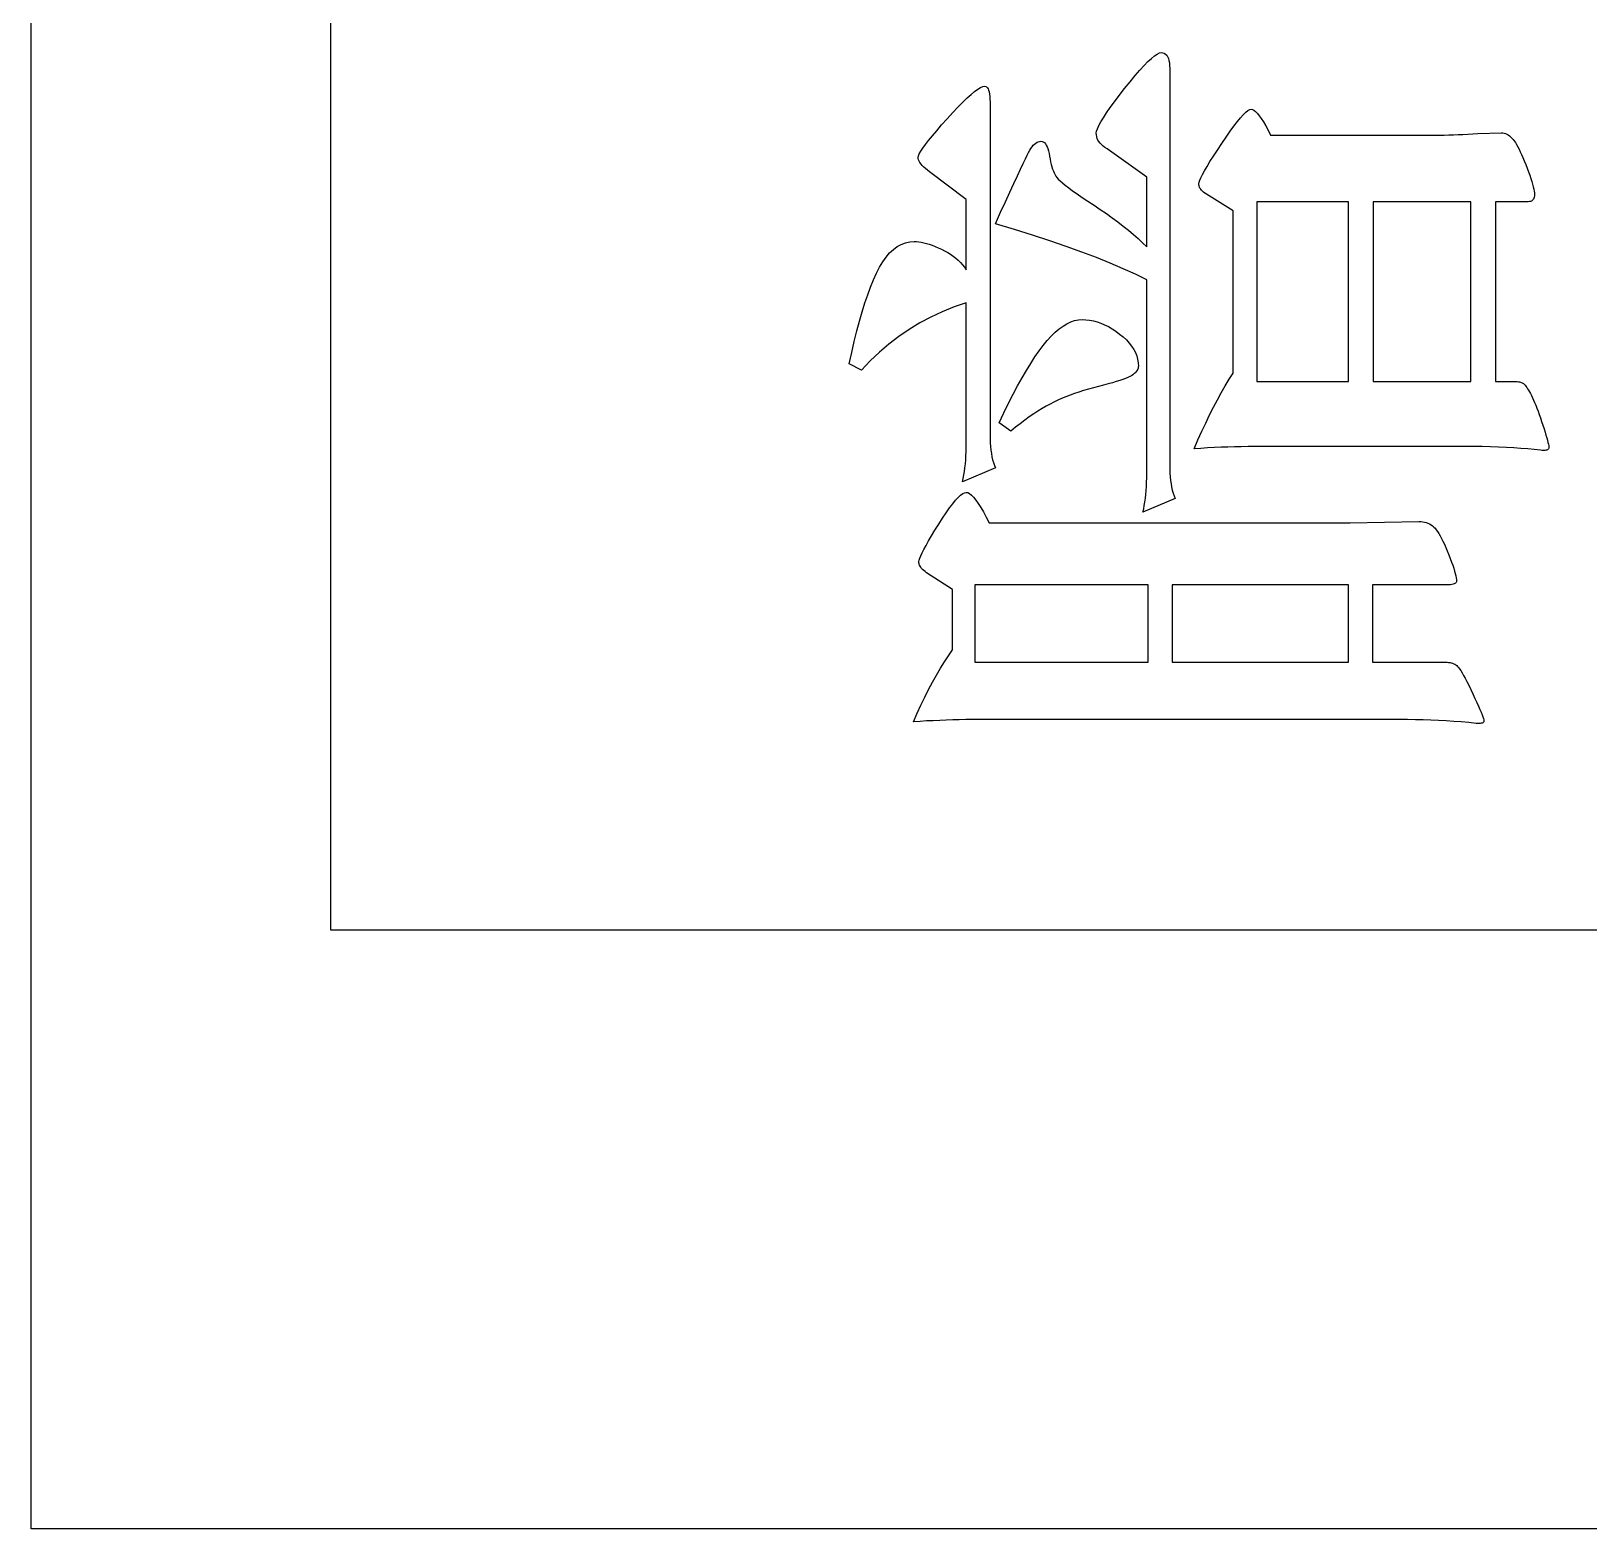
# Model space of a CAD drawing. Header units: millimetres. Extents: x -1 to 1576, y 30 to 633.
# Drawn here: x 1418.3 to 1423.5, y 401.95 to 406.95 of the extents above; entities that cross this region are included whole.
import ezdxf

# ---------------------------------------------------------------- set-up
doc = ezdxf.new("R2010")
doc.units = ezdxf.units.MM

msp = doc.modelspace()

# ---------------------------------------------------------------- linework, layer by layer
at = {"color": 7, "linetype": 'Continuous', "lineweight": 25}
for p, q in [((1418.301, 401.9531), (1418.301, 411.9531)), ((1419.301, 409.9531), (1419.301, 403.9531)), ((1422.0041, 406.8241), (1422.0184, 406.8397)), ((1422.0184, 406.8397), (1422.0313, 406.8529)), ((1422.0313, 406.8529), (1422.0429, 406.8637)), ((1422.0429, 406.8637), (1422.0532, 406.8721)), ((1422.0532, 406.8721), (1422.0621, 406.8781)), ((1422.0621, 406.8781), (1422.0697, 406.8817)), ((1422.0697, 406.8817), (1422.076, 406.8829)), ((1422.076, 406.8829), (1422.0814, 406.8824)), ((1422.0814, 406.8824), (1422.0861, 406.8808)), ((1422.0861, 406.8808), (1422.0904, 406.8781)), ((1422.0904, 406.8781), (1422.094, 406.8743)), ((1422.094, 406.8743), (1422.0971, 406.8695)), ((1422.0971, 406.8695), (1422.0996, 406.8636)), ((1422.0996, 406.8636), (1422.1016, 406.8567)), ((1422.1016, 406.8567), (1422.103, 406.8486)), ((1422.103, 406.8486), (1422.1038, 406.8395)), ((1422.1038, 406.8395), (1422.1041, 406.8293)), ((1421.9717, 406.7857), (1421.9886, 406.8061)), ((1421.9886, 406.8061), (1422.0041, 406.8241)), ((1422.1041, 406.8293), (1422.1041, 405.5037)), ((1421.4275, 406.7315), (1421.4407, 406.7434)), ((1421.4407, 406.7434), (1421.4525, 406.7532)), ((1421.4525, 406.7532), (1421.4629, 406.7608)), ((1421.4629, 406.7608), (1421.472, 406.7662)), ((1421.472, 406.7662), (1421.4797, 406.7695)), ((1421.4797, 406.7695), (1421.486, 406.7706)), ((1421.486, 406.7706), (1421.4894, 406.77)), ((1421.4894, 406.77), (1421.4924, 406.7684)), ((1421.4924, 406.7684), (1421.4951, 406.7657)), ((1421.4951, 406.7657), (1421.4974, 406.762)), ((1421.4974, 406.762), (1421.4994, 406.7571)), ((1421.4994, 406.7571), (1421.501, 406.7513)), ((1421.501, 406.7513), (1421.5023, 406.7443)), ((1421.5023, 406.7443), (1421.5032, 406.7362)), ((1421.5032, 406.7362), (1421.5037, 406.7271)), ((1421.9194, 406.7185), (1421.9355, 406.7398)), ((1421.9355, 406.7398), (1421.9534, 406.7629)), ((1421.9534, 406.7629), (1421.9717, 406.7857)), ((1421.3608, 406.662), (1421.3796, 406.6826)), ((1421.3796, 406.6826), (1421.3969, 406.7011)), ((1421.3969, 406.7011), (1421.4129, 406.7174)), ((1421.4129, 406.7174), (1421.4275, 406.7315)), ((1421.5037, 406.7271), (1421.5039, 406.7169)), ((1421.5039, 406.7169), (1421.5039, 405.6058)), ((1421.8929, 406.6814), (1421.9052, 406.699)), ((1421.9052, 406.699), (1421.9194, 406.7185)), ((1422.35, 406.6755), (1422.3582, 406.6836)), ((1422.3582, 406.6836), (1422.3653, 406.6893)), ((1422.3653, 406.6893), (1422.3713, 406.6928)), ((1422.3713, 406.6928), (1422.3761, 406.6939)), ((1422.3761, 406.6939), (1422.3807, 406.6931)), ((1422.3807, 406.6931), (1422.3857, 406.6905)), ((1422.3857, 406.6905), (1422.3911, 406.6861)), ((1422.3911, 406.6861), (1422.397, 406.68)), ((1421.3259, 406.6221), (1421.3424, 406.6412)), ((1421.3424, 406.6412), (1421.3608, 406.662)), ((1421.8627, 406.6288), (1421.8674, 406.6393)), ((1421.8674, 406.6393), (1421.874, 406.6515)), ((1421.874, 406.6515), (1421.8825, 406.6655)), ((1421.8825, 406.6655), (1421.8929, 406.6814)), ((1422.3062, 406.6204), (1422.3188, 406.6376)), ((1422.3188, 406.6376), (1422.3303, 406.6526)), ((1422.3303, 406.6526), (1422.3407, 406.6652)), ((1422.3407, 406.6652), (1422.35, 406.6755)), ((1422.397, 406.68), (1422.4033, 406.6722)), ((1422.4033, 406.6722), (1422.41, 406.6627)), ((1422.41, 406.6627), (1422.4172, 406.6514)), ((1422.4172, 406.6514), (1422.4248, 406.6384)), ((1422.4248, 406.6384), (1422.4328, 406.6236)), ((1421.2881, 406.5755), (1421.2987, 406.5893)), ((1421.2987, 406.5893), (1421.3113, 406.6048)), ((1421.3113, 406.6048), (1421.3259, 406.6221)), ((1421.6527, 406.5774), (1421.6568, 406.5807)), ((1421.6568, 406.5807), (1421.6609, 406.5833)), ((1421.6609, 406.5833), (1421.6652, 406.5852)), ((1421.6652, 406.5852), (1421.6694, 406.5863)), ((1421.6694, 406.5863), (1421.6737, 406.5867)), ((1421.6737, 406.5867), (1421.6779, 406.5862)), ((1421.6779, 406.5862), (1421.6819, 406.5847)), ((1421.6819, 406.5847), (1421.6855, 406.5822)), ((1421.6855, 406.5822), (1421.6889, 406.5787)), ((1421.6889, 406.5787), (1421.6919, 406.5742)), ((1421.8589, 406.6135), (1421.8599, 406.6203)), ((1421.8593, 406.6077), (1421.8589, 406.6135)), ((1421.8603, 406.602), (1421.8593, 406.6077)), ((1421.8599, 406.6203), (1421.8627, 406.6288)), ((1421.8621, 406.5964), (1421.8603, 406.602)), ((1421.8646, 406.591), (1421.8621, 406.5964)), ((1421.8678, 406.5857), (1421.8646, 406.591)), ((1421.8718, 406.5805), (1421.8678, 406.5857)), ((1421.8764, 406.5755), (1421.8718, 406.5805)), ((1422.2633, 406.557), (1422.2778, 406.579)), ((1422.2778, 406.579), (1422.2926, 406.6008)), ((1422.2926, 406.6008), (1422.3062, 406.6204)), ((1422.4328, 406.6236), (1422.4413, 406.6071)), ((1422.4413, 406.6071), (1422.9751, 406.6071)), ((1422.9751, 406.6071), (1422.99, 406.6071)), ((1422.99, 406.6071), (1423.0051, 406.6073)), ((1423.0051, 406.6073), (1423.0205, 406.6076)), ((1423.0205, 406.6076), (1423.036, 406.6079)), ((1423.036, 406.6079), (1423.0517, 406.6084)), ((1423.0517, 406.6084), (1423.0677, 406.6089)), ((1423.0677, 406.6089), (1423.0838, 406.6096)), ((1423.0838, 406.6096), (1423.1001, 406.6104)), ((1423.1001, 406.6104), (1423.1167, 406.6112)), ((1423.1167, 406.6112), (1423.1335, 406.6122)), ((1423.1335, 406.6122), (1423.2126, 406.6147)), ((1423.2126, 406.6147), (1423.2172, 406.6145)), ((1423.2172, 406.6145), (1423.2217, 406.6137)), ((1423.2217, 406.6137), (1423.2261, 406.6123)), ((1423.2261, 406.6123), (1423.2304, 406.6105)), ((1423.2304, 406.6105), (1423.2347, 406.608)), ((1423.2347, 406.608), (1423.2388, 406.6051)), ((1423.2388, 406.6051), (1423.243, 406.6016)), ((1423.243, 406.6016), (1423.247, 406.5976)), ((1423.247, 406.5976), (1423.2509, 406.593)), ((1423.2509, 406.593), (1423.2548, 406.5879)), ((1423.2548, 406.5879), (1423.2587, 406.5822)), ((1423.2587, 406.5822), (1423.2626, 406.5757)), ((1421.2638, 406.533), (1421.2648, 406.538)), ((1421.2642, 406.5289), (1421.2638, 406.533)), ((1421.2653, 406.5245), (1421.2642, 406.5289)), ((1421.2648, 406.538), (1421.2677, 406.5447)), ((1421.2677, 406.5447), (1421.2725, 406.5532)), ((1421.2725, 406.5532), (1421.2793, 406.5635)), ((1421.2793, 406.5635), (1421.2881, 406.5755)), ((1421.6148, 406.5126), (1421.6223, 406.5282)), ((1421.6223, 406.5282), (1421.6283, 406.5406)), ((1421.6283, 406.5406), (1421.6329, 406.5496)), ((1421.6329, 406.5496), (1421.6367, 406.5567)), ((1421.6367, 406.5567), (1421.6406, 406.5629)), ((1421.6406, 406.5629), (1421.6446, 406.5685)), ((1421.6446, 406.5685), (1421.6486, 406.5733)), ((1421.6486, 406.5733), (1421.6527, 406.5774)), ((1421.6919, 406.5742), (1421.6947, 406.5687)), ((1421.6947, 406.5687), (1421.6972, 406.5623)), ((1421.6972, 406.5623), (1421.6995, 406.5548)), ((1421.6995, 406.5548), (1421.7014, 406.5463)), ((1421.7014, 406.5463), (1421.7031, 406.5368)), ((1421.7031, 406.5368), (1421.7047, 406.5272)), ((1421.7047, 406.5272), (1421.7065, 406.5181)), ((1421.8818, 406.5706), (1421.8764, 406.5755)), ((1421.8879, 406.5658), (1421.8818, 406.5706)), ((1421.8947, 406.5611), (1421.8879, 406.5658)), ((1422.0275, 406.4666), (1421.8947, 406.5611)), ((1422.2387, 406.5187), (1422.2502, 406.5368)), ((1422.2502, 406.5368), (1422.2633, 406.557)), ((1423.2626, 406.5757), (1423.2667, 406.5685)), ((1423.2667, 406.5685), (1423.2709, 406.5606)), ((1423.2709, 406.5606), (1423.2752, 406.5519)), ((1423.2752, 406.5519), (1423.2796, 406.5424)), ((1423.2796, 406.5424), (1423.2841, 406.5322)), ((1423.2841, 406.5322), (1423.2887, 406.5213)), ((1421.2672, 406.5201), (1421.2653, 406.5245)), ((1421.2699, 406.5154), (1421.2672, 406.5201)), ((1421.2734, 406.5107), (1421.2699, 406.5154)), ((1421.2776, 406.5057), (1421.2734, 406.5107)), ((1421.2826, 406.5007), (1421.2776, 406.5057)), ((1421.2883, 406.4954), (1421.2826, 406.5007)), ((1421.2948, 406.49), (1421.2883, 406.4954)), ((1421.3021, 406.4845), (1421.2948, 406.49)), ((1421.4247, 406.3925), (1421.3021, 406.4845)), ((1421.5955, 406.4714), (1421.6059, 406.4936)), ((1421.6059, 406.4936), (1421.6148, 406.5126)), ((1421.7065, 406.5181), (1421.7085, 406.5095)), ((1421.7085, 406.5095), (1421.7107, 406.5015)), ((1421.7107, 406.5015), (1421.713, 406.4941)), ((1421.713, 406.4941), (1421.7155, 406.4872)), ((1421.7155, 406.4872), (1421.7182, 406.4809)), ((1421.7182, 406.4809), (1421.7211, 406.4751)), ((1421.7211, 406.4751), (1421.7241, 406.4699)), ((1422.2081, 406.465), (1422.2134, 406.4755)), ((1422.2134, 406.4755), (1422.2203, 406.488)), ((1422.2203, 406.488), (1422.2288, 406.5024)), ((1422.2288, 406.5024), (1422.2387, 406.5187)), ((1423.2887, 406.5213), (1423.2934, 406.5097)), ((1423.2934, 406.5097), (1423.2982, 406.4972)), ((1423.2982, 406.4972), (1423.3028, 406.4849)), ((1423.3028, 406.4849), (1423.3069, 406.4733)), ((1421.5704, 406.417), (1421.5837, 406.4459)), ((1421.5837, 406.4459), (1421.5955, 406.4714)), ((1421.7241, 406.4699), (1421.7274, 406.4653)), ((1421.7274, 406.4653), (1421.7316, 406.4605)), ((1421.7316, 406.4605), (1421.7377, 406.4547)), ((1421.7377, 406.4547), (1421.7455, 406.4479)), ((1421.7455, 406.4479), (1421.7552, 406.4402)), ((1421.7552, 406.4402), (1421.7667, 406.4315)), ((1421.7667, 406.4315), (1421.7799, 406.4218)), ((1421.7799, 406.4218), (1421.795, 406.4112)), ((1422.0275, 406.2342), (1422.0275, 406.4666)), ((1422.2012, 406.4449), (1422.202, 406.4497)), ((1422.2014, 406.4411), (1422.2012, 406.4449)), ((1422.2022, 406.4374), (1422.2014, 406.4411)), ((1422.202, 406.4497), (1422.2043, 406.4564)), ((1422.2035, 406.4338), (1422.2022, 406.4374)), ((1422.2053, 406.4302), (1422.2035, 406.4338)), ((1422.2043, 406.4564), (1422.2081, 406.465)), ((1422.2076, 406.4267), (1422.2053, 406.4302)), ((1422.2104, 406.4233), (1422.2076, 406.4267)), ((1422.2137, 406.42), (1422.2104, 406.4233)), ((1423.3069, 406.4733), (1423.3106, 406.4625)), ((1423.3106, 406.4625), (1423.3137, 406.4525)), ((1423.3137, 406.4525), (1423.3164, 406.4433)), ((1423.3164, 406.4433), (1423.3186, 406.4349)), ((1423.3186, 406.4349), (1423.3203, 406.4273)), ((1423.3203, 406.4273), (1423.3215, 406.4204)), ((1421.4247, 406.1575), (1421.4247, 406.3925)), ((1421.5394, 406.3495), (1421.5556, 406.3849)), ((1421.5556, 406.3849), (1421.5704, 406.417)), ((1421.795, 406.4112), (1421.812, 406.3995)), ((1421.812, 406.3995), (1421.8307, 406.3869)), ((1421.8307, 406.3869), (1421.8513, 406.3734)), ((1421.8513, 406.3734), (1421.8723, 406.3593)), ((1422.2175, 406.4167), (1422.2137, 406.42)), ((1422.2219, 406.4135), (1422.2175, 406.4167)), ((1422.2267, 406.4104), (1422.2219, 406.4135)), ((1422.3161, 406.3542), (1422.2267, 406.4104)), ((1422.3953, 406.3849), (1422.3953, 405.7846)), ((1422.7018, 406.3849), (1422.3953, 406.3849)), ((1422.7018, 405.7846), (1422.7018, 406.3849)), ((1422.7835, 406.3849), (1422.7835, 405.7846)), ((1423.1105, 406.3849), (1422.7835, 406.3849)), ((1423.1105, 405.7846), (1423.1105, 406.3849)), ((1423.1922, 406.3849), (1423.1922, 405.7846)), ((1423.302, 406.3849), (1423.1922, 406.3849)), ((1423.3059, 406.3851), (1423.302, 406.3849)), ((1423.3094, 406.3858), (1423.3059, 406.3851)), ((1423.3124, 406.3871), (1423.3094, 406.3858)), ((1423.3151, 406.3888), (1423.3124, 406.3871)), ((1423.3174, 406.3909), (1423.3151, 406.3888)), ((1423.3192, 406.3936), (1423.3174, 406.3909)), ((1423.3206, 406.3968), (1423.3192, 406.3936)), ((1423.3216, 406.4004), (1423.3206, 406.3968)), ((1423.3215, 406.4204), (1423.3222, 406.4144)), ((1423.3223, 406.4045), (1423.3216, 406.4004)), ((1423.3222, 406.4144), (1423.3225, 406.4091)), ((1423.3225, 406.4091), (1423.3223, 406.4045)), ((1421.5218, 406.3108), (1421.5394, 406.3495)), ((1421.8723, 406.3593), (1421.8926, 406.3453)), ((1421.8926, 406.3453), (1421.9122, 406.3314)), ((1421.9122, 406.3314), (1421.9309, 406.3174)), ((1422.3161, 405.8127), (1422.3161, 406.3542)), ((1421.5852, 406.2919), (1421.5218, 406.3108)), ((1421.6458, 406.2731), (1421.5852, 406.2919)), ((1421.7035, 406.2543), (1421.6458, 406.2731)), ((1421.9309, 406.3174), (1421.949, 406.3034)), ((1421.949, 406.3034), (1421.9662, 406.2895)), ((1421.9662, 406.2895), (1421.9827, 406.2757)), ((1421.9827, 406.2757), (1421.9984, 406.2618)), ((1421.1569, 406.2001), (1421.1687, 406.2139)), ((1421.1687, 406.2139), (1421.1811, 406.2256)), ((1421.1811, 406.2256), (1421.194, 406.2351)), ((1421.194, 406.2351), (1421.2075, 406.2425)), ((1421.2075, 406.2425), (1421.2214, 406.2478)), ((1421.2214, 406.2478), (1421.236, 406.251)), ((1421.236, 406.251), (1421.251, 406.2521)), ((1421.251, 406.2521), (1421.2584, 406.2518)), ((1421.2584, 406.2518), (1421.2661, 406.251)), ((1421.2661, 406.251), (1421.2742, 406.2498)), ((1421.2742, 406.2498), (1421.2827, 406.248)), ((1421.2827, 406.248), (1421.2916, 406.2457)), ((1421.2916, 406.2457), (1421.3008, 406.2429)), ((1421.3008, 406.2429), (1421.3105, 406.2395)), ((1421.3105, 406.2395), (1421.3205, 406.2357)), ((1421.3205, 406.2357), (1421.3309, 406.2314)), ((1421.3309, 406.2314), (1421.3417, 406.2265)), ((1421.3417, 406.2265), (1421.3524, 406.2212)), ((1421.3524, 406.2212), (1421.3626, 406.2156)), ((1421.3626, 406.2156), (1421.3722, 406.2096)), ((1421.7584, 406.2356), (1421.7035, 406.2543)), ((1421.8104, 406.2169), (1421.7584, 406.2356)), ((1421.8595, 406.1983), (1421.8104, 406.2169)), ((1421.9984, 406.2618), (1422.0133, 406.248)), ((1422.0133, 406.248), (1422.0275, 406.2342)), ((1421.1246, 406.1461), (1421.1348, 406.1662)), ((1421.1348, 406.1662), (1421.1456, 406.1842)), ((1421.1456, 406.1842), (1421.1569, 406.2001)), ((1421.3722, 406.2096), (1421.3813, 406.2032)), ((1421.3813, 406.2032), (1421.3899, 406.1965)), ((1421.3899, 406.1965), (1421.3979, 406.1894)), ((1421.3979, 406.1894), (1421.4054, 406.182)), ((1421.4054, 406.182), (1421.4124, 406.1742)), ((1421.4124, 406.1742), (1421.4188, 406.166)), ((1421.4188, 406.166), (1421.4247, 406.1575)), ((1421.9058, 406.1798), (1421.8595, 406.1983)), ((1421.9492, 406.1612), (1421.9058, 406.1798)), ((1421.105, 406.1), (1421.1147, 406.1239)), ((1421.1147, 406.1239), (1421.1246, 406.1461)), ((1421.9898, 406.1428), (1421.9492, 406.1612)), ((1422.0275, 406.1243), (1421.9898, 406.1428)), ((1422.0275, 405.4781), (1422.0275, 406.1243)), ((1421.0862, 406.0467), (1421.0955, 406.0743)), ((1421.0955, 406.0743), (1421.105, 406.1)), ((1421.068, 405.9862), (1421.077, 406.0174)), ((1421.077, 406.0174), (1421.0862, 406.0467)), ((1421.3445, 406.0175), (1421.3063, 405.9996)), ((1421.384, 406.0335), (1421.3445, 406.0175)), ((1421.4247, 406.0477), (1421.384, 406.0335)), ((1421.4247, 405.5803), (1421.4247, 406.0477)), ((1421.0592, 405.9532), (1421.068, 405.9862)), ((1421.2338, 405.9583), (1421.1994, 405.9349)), ((1421.2694, 405.9799), (1421.2338, 405.9583)), ((1421.3063, 405.9996), (1421.2694, 405.9799)), ((1421.7216, 405.949), (1421.7347, 405.9603)), ((1421.7347, 405.9603), (1421.7478, 405.9698)), ((1421.7478, 405.9698), (1421.7608, 405.9776)), ((1421.7608, 405.9776), (1421.7737, 405.9837)), ((1421.7737, 405.9837), (1421.7864, 405.9881)), ((1421.7864, 405.9881), (1421.7991, 405.9907)), ((1421.7991, 405.9907), (1421.8117, 405.9915)), ((1421.8117, 405.9915), (1421.8242, 405.991)), ((1421.8242, 405.991), (1421.8367, 405.9896)), ((1421.8367, 405.9896), (1421.8492, 405.9872)), ((1421.8492, 405.9872), (1421.8617, 405.9838)), ((1421.8617, 405.9838), (1421.8742, 405.9794)), ((1421.8742, 405.9794), (1421.8868, 405.9741)), ((1421.8868, 405.9741), (1421.8993, 405.9677)), ((1421.8993, 405.9677), (1421.9118, 405.9605)), ((1421.9118, 405.9605), (1421.9243, 405.9522)), ((1421.0422, 405.8818), (1421.0506, 405.9184)), ((1421.0506, 405.9184), (1421.0592, 405.9532)), ((1421.1664, 405.9097), (1421.1345, 405.8826)), ((1421.1994, 405.9349), (1421.1664, 405.9097)), ((1421.6678, 405.8865), (1421.6814, 405.9047)), ((1421.6814, 405.9047), (1421.6949, 405.9212)), ((1421.6949, 405.9212), (1421.7083, 405.9359)), ((1421.7083, 405.9359), (1421.7216, 405.949)), ((1421.9243, 405.9522), (1421.9368, 405.943)), ((1421.9368, 405.943), (1421.9487, 405.9332)), ((1421.9487, 405.9332), (1421.9594, 405.9232)), ((1421.9594, 405.9232), (1421.9687, 405.913)), ((1421.9687, 405.913), (1421.9769, 405.9025)), ((1421.9769, 405.9025), (1421.9838, 405.8919)), ((1421.0339, 405.8434), (1421.0422, 405.8818)), ((1421.104, 405.8537), (1421.0748, 405.8229)), ((1421.1345, 405.8826), (1421.104, 405.8537)), ((1421.6398, 405.845), (1421.6539, 405.8666)), ((1421.6539, 405.8666), (1421.6678, 405.8865)), ((1421.9838, 405.8919), (1421.9894, 405.8811)), ((1421.9894, 405.8811), (1421.9938, 405.87)), ((1421.9938, 405.87), (1421.9969, 405.8588)), ((1421.9969, 405.8588), (1421.9988, 405.8474)), ((1421.0748, 405.8229), (1421.0339, 405.8434)), ((1421.6109, 405.7968), (1421.6254, 405.8217)), ((1421.6254, 405.8217), (1421.6398, 405.845)), ((1421.9647, 405.7979), (1421.9569, 405.7947)), ((1421.9712, 405.8009), (1421.9647, 405.7979)), ((1421.9764, 405.8038), (1421.9712, 405.8009)), ((1421.9808, 405.8066), (1421.9764, 405.8038)), ((1421.9847, 405.8096), (1421.9808, 405.8066)), ((1421.9881, 405.8126), (1421.9847, 405.8096)), ((1421.9911, 405.8156), (1421.9881, 405.8126)), ((1421.9936, 405.8188), (1421.9911, 405.8156)), ((1421.9957, 405.822), (1421.9936, 405.8188)), ((1421.9973, 405.8253), (1421.9957, 405.822)), ((1421.9985, 405.8287), (1421.9973, 405.8253)), ((1421.9992, 405.8322), (1421.9985, 405.8287)), ((1421.9988, 405.8474), (1421.9994, 405.8357)), ((1421.9994, 405.8357), (1421.9992, 405.8322)), ((1422.3029, 405.7918), (1422.3161, 405.8127)), ((1421.581, 405.7418), (1421.596, 405.7701)), ((1421.596, 405.7701), (1421.6109, 405.7968)), ((1421.801, 405.7492), (1421.7858, 405.7441)), ((1421.8167, 405.7542), (1421.801, 405.7492)), ((1421.8328, 405.759), (1421.8167, 405.7542)), ((1421.8495, 405.7636), (1421.8328, 405.759)), ((1421.8666, 405.768), (1421.8495, 405.7636)), ((1421.8833, 405.7723), (1421.8666, 405.768)), ((1421.8988, 405.7764), (1421.8833, 405.7723)), ((1421.9129, 405.7804), (1421.8988, 405.7764)), ((1421.9258, 405.7842), (1421.9129, 405.7804)), ((1421.9375, 405.7878), (1421.9258, 405.7842)), ((1421.9478, 405.7913), (1421.9375, 405.7878)), ((1421.9569, 405.7947), (1421.9478, 405.7913)), ((1422.2634, 405.7232), (1422.2765, 405.7471)), ((1422.2765, 405.7471), (1422.2897, 405.7699)), ((1422.2897, 405.7699), (1422.3029, 405.7918)), ((1422.3953, 405.7846), (1422.7018, 405.7846)), ((1422.7835, 405.7846), (1423.1105, 405.7846)), ((1423.1922, 405.7846), (1423.2509, 405.7846)), ((1423.2509, 405.7846), (1423.2559, 405.7846)), ((1423.2559, 405.7846), (1423.2605, 405.7844)), ((1423.2605, 405.7844), (1423.2648, 405.7841)), ((1423.2648, 405.7841), (1423.2687, 405.7836)), ((1423.2687, 405.7836), (1423.2723, 405.783)), ((1423.2723, 405.783), (1423.2756, 405.7823)), ((1423.2756, 405.7823), (1423.2786, 405.7815)), ((1423.2786, 405.7815), (1423.2812, 405.7805)), ((1423.2812, 405.7805), (1423.2835, 405.7795)), ((1423.2835, 405.7795), (1423.2854, 405.7782)), ((1423.2854, 405.7782), (1423.2873, 405.7767)), ((1423.2873, 405.7767), (1423.2894, 405.7746)), ((1423.2894, 405.7746), (1423.2916, 405.7719)), ((1423.2916, 405.7719), (1423.294, 405.7687)), ((1423.294, 405.7687), (1423.2966, 405.7648)), ((1423.2966, 405.7648), (1423.2994, 405.7605)), ((1423.2994, 405.7605), (1423.3023, 405.7555)), ((1423.3023, 405.7555), (1423.3055, 405.7501)), ((1423.3055, 405.7501), (1423.3088, 405.744)), ((1421.5503, 405.6801), (1421.5658, 405.7118)), ((1421.5658, 405.7118), (1421.581, 405.7418)), ((1421.6779, 405.6941), (1421.664, 405.6854)), ((1421.6914, 405.702), (1421.6779, 405.6941)), ((1421.7045, 405.7092), (1421.6914, 405.702)), ((1421.7172, 405.7157), (1421.7045, 405.7092)), ((1421.7299, 405.7217), (1421.7172, 405.7157)), ((1421.7432, 405.7276), (1421.7299, 405.7217)), ((1421.7569, 405.7333), (1421.7432, 405.7276)), ((1421.7711, 405.7388), (1421.7569, 405.7333)), ((1421.7858, 405.7441), (1421.7711, 405.7388)), ((1422.2373, 405.6727), (1422.2503, 405.6984)), ((1422.2503, 405.6984), (1422.2634, 405.7232)), ((1423.3088, 405.744), (1423.3122, 405.7374)), ((1423.3122, 405.7374), (1423.3158, 405.7302)), ((1423.3158, 405.7302), (1423.3195, 405.7224)), ((1423.3195, 405.7224), (1423.3232, 405.714)), ((1423.3232, 405.714), (1423.327, 405.7051)), ((1423.327, 405.7051), (1423.3308, 405.6956)), ((1423.3308, 405.6956), (1423.3346, 405.6854)), ((1421.5345, 405.6467), (1421.5503, 405.6801)), ((1421.5729, 405.6186), (1421.5345, 405.6467)), ((1421.6048, 405.6437), (1421.589, 405.6315)), ((1421.6202, 405.6552), (1421.6048, 405.6437)), ((1421.6352, 405.666), (1421.6202, 405.6552)), ((1421.6498, 405.6761), (1421.6352, 405.666)), ((1421.664, 405.6854), (1421.6498, 405.6761)), ((1422.2115, 405.6182), (1422.2244, 405.6459)), ((1422.2244, 405.6459), (1422.2373, 405.6727)), ((1423.3346, 405.6854), (1423.3385, 405.6747)), ((1423.3385, 405.6747), (1423.3425, 405.6634)), ((1423.3425, 405.6634), (1423.3465, 405.6515)), ((1423.3465, 405.6515), (1423.3506, 405.6391)), ((1421.5039, 405.6058), (1421.5041, 405.5923)), ((1421.5041, 405.5923), (1421.5046, 405.5794)), ((1421.589, 405.6315), (1421.5729, 405.6186)), ((1422.1859, 405.5599), (1422.1986, 405.5895)), ((1422.1986, 405.5895), (1422.2115, 405.6182)), ((1423.3506, 405.6391), (1423.3544, 405.6268)), ((1423.3544, 405.6268), (1423.3579, 405.6156)), ((1423.3579, 405.6156), (1423.361, 405.6054)), ((1423.361, 405.6054), (1423.3636, 405.5963)), ((1423.3636, 405.5963), (1423.3659, 405.5883)), ((1421.4235, 405.5364), (1421.4242, 405.5506)), ((1421.4242, 405.5506), (1421.4246, 405.5652)), ((1421.4246, 405.5652), (1421.4247, 405.5803)), ((1421.5046, 405.5794), (1421.5055, 405.567)), ((1421.5055, 405.567), (1421.5068, 405.5552)), ((1421.5068, 405.5552), (1421.5084, 405.5439)), ((1421.5084, 405.5439), (1421.5103, 405.5332)), ((1422.2083, 405.5613), (1422.1859, 405.5599)), ((1422.2308, 405.5626), (1422.2083, 405.5613)), ((1422.2533, 405.5638), (1422.2308, 405.5626)), ((1422.2758, 405.5648), (1422.2533, 405.5638)), ((1422.2982, 405.5656), (1422.2758, 405.5648)), ((1422.3207, 405.5663), (1422.2982, 405.5656)), ((1422.3432, 405.5668), (1422.3207, 405.5663)), ((1422.3657, 405.5672), (1422.3432, 405.5668)), ((1422.3881, 405.5675), (1422.3657, 405.5672)), ((1422.4106, 405.5675), (1422.3881, 405.5675)), ((1423.09, 405.5675), (1422.4106, 405.5675)), ((1423.1197, 405.5674), (1423.09, 405.5675)), ((1423.1484, 405.567), (1423.1197, 405.5674)), ((1423.1761, 405.5664), (1423.1484, 405.567)), ((1423.2028, 405.5655), (1423.1761, 405.5664)), ((1423.2286, 405.5643), (1423.2028, 405.5655)), ((1423.2534, 405.5629), (1423.2286, 405.5643)), ((1423.2772, 405.5613), (1423.2534, 405.5629)), ((1423.3001, 405.5594), (1423.2772, 405.5613)), ((1423.322, 405.5572), (1423.3001, 405.5594)), ((1423.3429, 405.5548), (1423.322, 405.5572)), ((1423.3482, 405.5544), (1423.3429, 405.5548)), ((1423.353, 405.5543), (1423.3482, 405.5544)), ((1423.3572, 405.5545), (1423.353, 405.5543)), ((1423.3609, 405.555), (1423.3572, 405.5545)), ((1423.364, 405.5557), (1423.3609, 405.555)), ((1423.3665, 405.5567), (1423.364, 405.5557)), ((1423.3659, 405.5883), (1423.3677, 405.5813)), ((1423.3685, 405.5581), (1423.3665, 405.5567)), ((1423.3677, 405.5813), (1423.3692, 405.5753)), ((1423.3699, 405.5597), (1423.3685, 405.5581)), ((1423.3692, 405.5753), (1423.3702, 405.5704)), ((1423.3707, 405.5615), (1423.3699, 405.5597)), ((1423.3702, 405.5704), (1423.3708, 405.5665)), ((1423.371, 405.5637), (1423.3707, 405.5615)), ((1423.3708, 405.5665), (1423.371, 405.5637)), ((1421.5218, 405.496), (1421.4119, 405.45)), ((1421.4184, 405.4843), (1421.4201, 405.4966)), ((1421.4201, 405.4966), (1421.4215, 405.5094)), ((1421.4215, 405.5094), (1421.4227, 405.5227)), ((1421.4227, 405.5227), (1421.4235, 405.5364)), ((1421.5103, 405.5332), (1421.5126, 405.5231)), ((1421.5126, 405.5231), (1421.5153, 405.5135)), ((1421.5153, 405.5135), (1421.5184, 405.5045)), ((1421.5184, 405.5045), (1421.5218, 405.496)), ((1422.1041, 405.5037), (1422.1043, 405.4906)), ((1422.1043, 405.4906), (1422.1048, 405.478)), ((1421.4119, 405.45), (1421.4144, 405.461)), ((1421.4144, 405.461), (1421.4165, 405.4724)), ((1421.4165, 405.4724), (1421.4184, 405.4843)), ((1422.0255, 405.4205), (1422.0263, 405.4342)), ((1422.0263, 405.4342), (1422.027, 405.4484)), ((1422.027, 405.4484), (1422.0274, 405.463)), ((1422.0274, 405.463), (1422.0275, 405.4781)), ((1422.1048, 405.478), (1422.1057, 405.4659)), ((1422.1057, 405.4659), (1422.107, 405.4542)), ((1422.107, 405.4542), (1422.1086, 405.443)), ((1422.1086, 405.443), (1422.1106, 405.4323)), ((1421.3793, 405.3761), (1421.3889, 405.3878)), ((1421.3889, 405.3878), (1421.3977, 405.3973)), ((1421.3977, 405.3973), (1421.4057, 405.4047)), ((1421.4057, 405.4047), (1421.4129, 405.41)), ((1421.4129, 405.41), (1421.4192, 405.4132)), ((1421.4192, 405.4132), (1421.4247, 405.4143)), ((1421.4247, 405.4143), (1421.4301, 405.4133)), ((1421.4301, 405.4133), (1421.4359, 405.4102)), ((1421.4359, 405.4102), (1421.4423, 405.4051)), ((1421.4423, 405.4051), (1421.4492, 405.3979)), ((1421.4492, 405.3979), (1421.4566, 405.3887)), ((1421.4566, 405.3887), (1421.4645, 405.3775)), ((1422.122, 405.3938), (1422.0147, 405.3479)), ((1422.0193, 405.3702), (1422.0212, 405.3821)), ((1422.0212, 405.3821), (1422.0229, 405.3945)), ((1422.0229, 405.3945), (1422.0243, 405.4073)), ((1422.0243, 405.4073), (1422.0255, 405.4205)), ((1422.1106, 405.4323), (1422.1129, 405.422)), ((1422.1129, 405.422), (1422.1156, 405.4121)), ((1422.1156, 405.4121), (1422.1186, 405.4028)), ((1422.1186, 405.4028), (1422.122, 405.3938)), ((1421.3456, 405.3284), (1421.3577, 405.3464)), ((1421.3577, 405.3464), (1421.3689, 405.3623)), ((1421.3689, 405.3623), (1421.3793, 405.3761)), ((1421.4645, 405.3775), (1421.473, 405.3642)), ((1421.473, 405.3642), (1421.4819, 405.3489)), ((1421.4819, 405.3489), (1421.4914, 405.3315)), ((1421.4914, 405.3315), (1421.5013, 405.3121)), ((1422.0147, 405.3479), (1422.0172, 405.3588)), ((1422.0172, 405.3588), (1422.0193, 405.3702)), ((1421.3088, 405.2694), (1421.3201, 405.288)), ((1421.3201, 405.288), (1421.3328, 405.3083)), ((1421.3328, 405.3083), (1421.3456, 405.3284)), ((1421.5013, 405.3121), (1422.7069, 405.3121)), ((1422.7069, 405.3121), (1422.9368, 405.3172)), ((1422.9368, 405.3172), (1422.9433, 405.317)), ((1422.9433, 405.317), (1422.9495, 405.3163)), ((1422.9495, 405.3163), (1422.9555, 405.3152)), ((1422.9555, 405.3152), (1422.9613, 405.3135)), ((1422.9613, 405.3135), (1422.9668, 405.3115)), ((1422.9668, 405.3115), (1422.972, 405.3089)), ((1422.972, 405.3089), (1422.977, 405.306)), ((1422.977, 405.306), (1422.9817, 405.3025)), ((1422.9817, 405.3025), (1422.9862, 405.2986)), ((1422.9862, 405.2986), (1422.9904, 405.2942)), ((1422.9904, 405.2942), (1422.9945, 405.2892)), ((1422.9945, 405.2892), (1422.9988, 405.2834)), ((1422.9988, 405.2834), (1423.0031, 405.2766)), ((1421.283, 405.224), (1421.2903, 405.2374)), ((1421.2903, 405.2374), (1421.2989, 405.2525)), ((1421.2989, 405.2525), (1421.3088, 405.2694)), ((1423.0031, 405.2766), (1423.0076, 405.2691)), ((1423.0076, 405.2691), (1423.0121, 405.2607)), ((1423.0121, 405.2607), (1423.0168, 405.2515)), ((1423.0168, 405.2515), (1423.0215, 405.2414)), ((1423.0215, 405.2414), (1423.0264, 405.2305)), ((1423.0264, 405.2305), (1423.0313, 405.2187)), ((1421.2663, 405.1831), (1421.267, 405.1878)), ((1421.2666, 405.1793), (1421.2663, 405.1831)), ((1421.2674, 405.1755), (1421.2666, 405.1793)), ((1421.267, 405.1878), (1421.269, 405.1943)), ((1421.2686, 405.1717), (1421.2674, 405.1755)), ((1421.269, 405.1943), (1421.2723, 405.2024)), ((1421.2723, 405.2024), (1421.277, 405.2123)), ((1421.277, 405.2123), (1421.283, 405.224)), ((1423.0313, 405.2187), (1423.0364, 405.2061)), ((1423.0364, 405.2061), (1423.0413, 405.1935)), ((1423.0413, 405.1935), (1423.0456, 405.1817)), ((1423.0456, 405.1817), (1423.0494, 405.1708)), ((1421.2704, 405.168), (1421.2686, 405.1717)), ((1421.2727, 405.1643), (1421.2704, 405.168)), ((1421.2755, 405.1606), (1421.2727, 405.1643)), ((1421.2789, 405.1569), (1421.2755, 405.1606)), ((1421.2827, 405.1533), (1421.2789, 405.1569)), ((1421.287, 405.1497), (1421.2827, 405.1533)), ((1421.2919, 405.1461), (1421.287, 405.1497)), ((1421.3787, 405.0899), (1421.2919, 405.1461)), ((1423.0494, 405.1708), (1423.0527, 405.1608)), ((1423.0527, 405.1608), (1423.0556, 405.1515)), ((1423.0556, 405.1515), (1423.0579, 405.1431)), ((1423.0579, 405.1431), (1423.0596, 405.1356)), ((1423.0596, 405.1356), (1423.0609, 405.1289)), ((1423.0609, 405.1289), (1423.0617, 405.123)), ((1423.0617, 405.123), (1423.0619, 405.118)), ((1421.3787, 404.8881), (1421.3787, 405.0899)), ((1421.4528, 405.1052), (1421.4528, 404.8473)), ((1422.0326, 405.1052), (1421.4528, 405.1052)), ((1422.0326, 404.8473), (1422.0326, 405.1052)), ((1422.7018, 405.1052), (1422.1118, 405.1052)), ((1422.1118, 405.1052), (1422.1118, 404.8473)), ((1422.7018, 404.8473), (1422.7018, 405.1052)), ((1422.781, 405.1052), (1422.781, 404.8473)), ((1423.0313, 405.1052), (1422.781, 405.1052)), ((1423.0371, 405.1054), (1423.0313, 405.1052)), ((1423.0423, 405.1057), (1423.0371, 405.1054)), ((1423.0469, 405.1064), (1423.0423, 405.1057)), ((1423.0509, 405.1073), (1423.0469, 405.1064)), ((1423.0543, 405.1084), (1423.0509, 405.1073)), ((1423.057, 405.1098), (1423.0543, 405.1084)), ((1423.0592, 405.1115), (1423.057, 405.1098)), ((1423.0607, 405.1134), (1423.0592, 405.1115)), ((1423.0616, 405.1156), (1423.0607, 405.1134)), ((1423.0619, 405.118), (1423.0616, 405.1156)), ((1421.3514, 404.8483), (1421.365, 404.8687)), ((1421.365, 404.8687), (1421.3787, 404.8881)), ((1421.3248, 404.8043), (1421.338, 404.8268)), ((1421.338, 404.8268), (1421.3514, 404.8483)), ((1421.4528, 404.8473), (1422.0326, 404.8473)), ((1422.1118, 404.8473), (1422.7018, 404.8473)), ((1422.781, 404.8473), (1423.0262, 404.8473)), ((1423.0262, 404.8473), (1423.0312, 404.8471)), ((1423.0312, 404.8471), (1423.0359, 404.8467)), ((1423.0359, 404.8467), (1423.0405, 404.846)), ((1423.0405, 404.846), (1423.0448, 404.845)), ((1423.0448, 404.845), (1423.0488, 404.8437)), ((1423.0488, 404.8437), (1423.0527, 404.8422)), ((1423.0527, 404.8422), (1423.0563, 404.8404)), ((1423.0563, 404.8404), (1423.0597, 404.8383)), ((1423.0597, 404.8383), (1423.0628, 404.8359)), ((1423.0628, 404.8359), (1423.0658, 404.8332)), ((1423.0658, 404.8332), (1423.0688, 404.8297)), ((1423.0688, 404.8297), (1423.0723, 404.825)), ((1423.0723, 404.825), (1423.0763, 404.819)), ((1423.0763, 404.819), (1423.0807, 404.8117)), ((1423.0807, 404.8117), (1423.0856, 404.8032)), ((1421.2987, 404.7563), (1421.3117, 404.7808)), ((1421.3117, 404.7808), (1421.3248, 404.8043)), ((1423.0856, 404.8032), (1423.0909, 404.7934)), ((1423.0909, 404.7934), (1423.0967, 404.7822)), ((1423.0967, 404.7822), (1423.103, 404.7699)), ((1423.103, 404.7699), (1423.1097, 404.7562)), ((1421.2733, 404.7042), (1421.2859, 404.7308)), ((1421.2859, 404.7308), (1421.2987, 404.7563)), ((1423.1097, 404.7562), (1423.1169, 404.7412)), ((1423.1169, 404.7412), (1423.1239, 404.7263)), ((1423.1239, 404.7263), (1423.1302, 404.7127)), ((1423.1302, 404.7127), (1423.1358, 404.7005)), ((1421.2485, 404.648), (1421.2608, 404.6766)), ((1421.2608, 404.6766), (1421.2733, 404.7042)), ((1421.3359, 404.6529), (1421.3141, 404.6519)), ((1421.3576, 404.6538), (1421.3359, 404.6529)), ((1421.3793, 404.6545), (1421.3576, 404.6538)), ((1421.401, 404.655), (1421.3793, 404.6545)), ((1421.4226, 404.6554), (1421.401, 404.655)), ((1421.4441, 404.6556), (1421.4226, 404.6554)), ((1421.4656, 404.6557), (1421.4441, 404.6556)), ((1422.8729, 404.6557), (1421.4656, 404.6557)), ((1422.8989, 404.6556), (1422.8729, 404.6557)), ((1422.9248, 404.6552), (1422.8989, 404.6556)), ((1422.9506, 404.6545), (1422.9248, 404.6552)), ((1422.9763, 404.6536), (1422.9506, 404.6545)), ((1423.0019, 404.6525), (1422.9763, 404.6536)), ((1423.0274, 404.6511), (1423.0019, 404.6525)), ((1423.1358, 404.7005), (1423.1406, 404.6896)), ((1423.1406, 404.6896), (1423.1446, 404.68)), ((1423.1446, 404.68), (1423.148, 404.6717)), ((1423.148, 404.6717), (1423.1506, 404.6647)), ((1423.1506, 404.6647), (1423.1524, 404.6591)), ((1423.1524, 404.6591), (1423.1535, 404.6548)), ((1423.1535, 404.6548), (1423.1539, 404.6518)), ((1421.2704, 404.6495), (1421.2485, 404.648)), ((1421.2923, 404.6508), (1421.2704, 404.6495)), ((1421.3141, 404.6519), (1421.2923, 404.6508)), ((1423.0528, 404.6494), (1423.0274, 404.6511)), ((1423.0781, 404.6475), (1423.0528, 404.6494)), ((1423.1033, 404.6453), (1423.0781, 404.6475)), ((1423.1283, 404.6429), (1423.1033, 404.6453)), ((1423.1332, 404.6425), (1423.1283, 404.6429)), ((1423.1375, 404.6424), (1423.1332, 404.6425)), ((1423.1414, 404.6427), (1423.1375, 404.6424)), ((1423.1447, 404.6431), (1423.1414, 404.6427)), ((1423.1475, 404.6439), (1423.1447, 404.6431)), ((1423.1498, 404.6449), (1423.1475, 404.6439)), ((1423.1516, 404.6462), (1423.1498, 404.6449)), ((1423.1529, 404.6478), (1423.1516, 404.6462)), ((1423.1536, 404.6497), (1423.1529, 404.6478)), ((1423.1539, 404.6518), (1423.1536, 404.6497)), ((1419.301, 403.9531), (1425.301, 403.9531)), ((1428.301, 401.9531), (1418.301, 401.9531))]:
    msp.add_line(p, q, dxfattribs=at)

doc.saveas('drawing.dxf')
